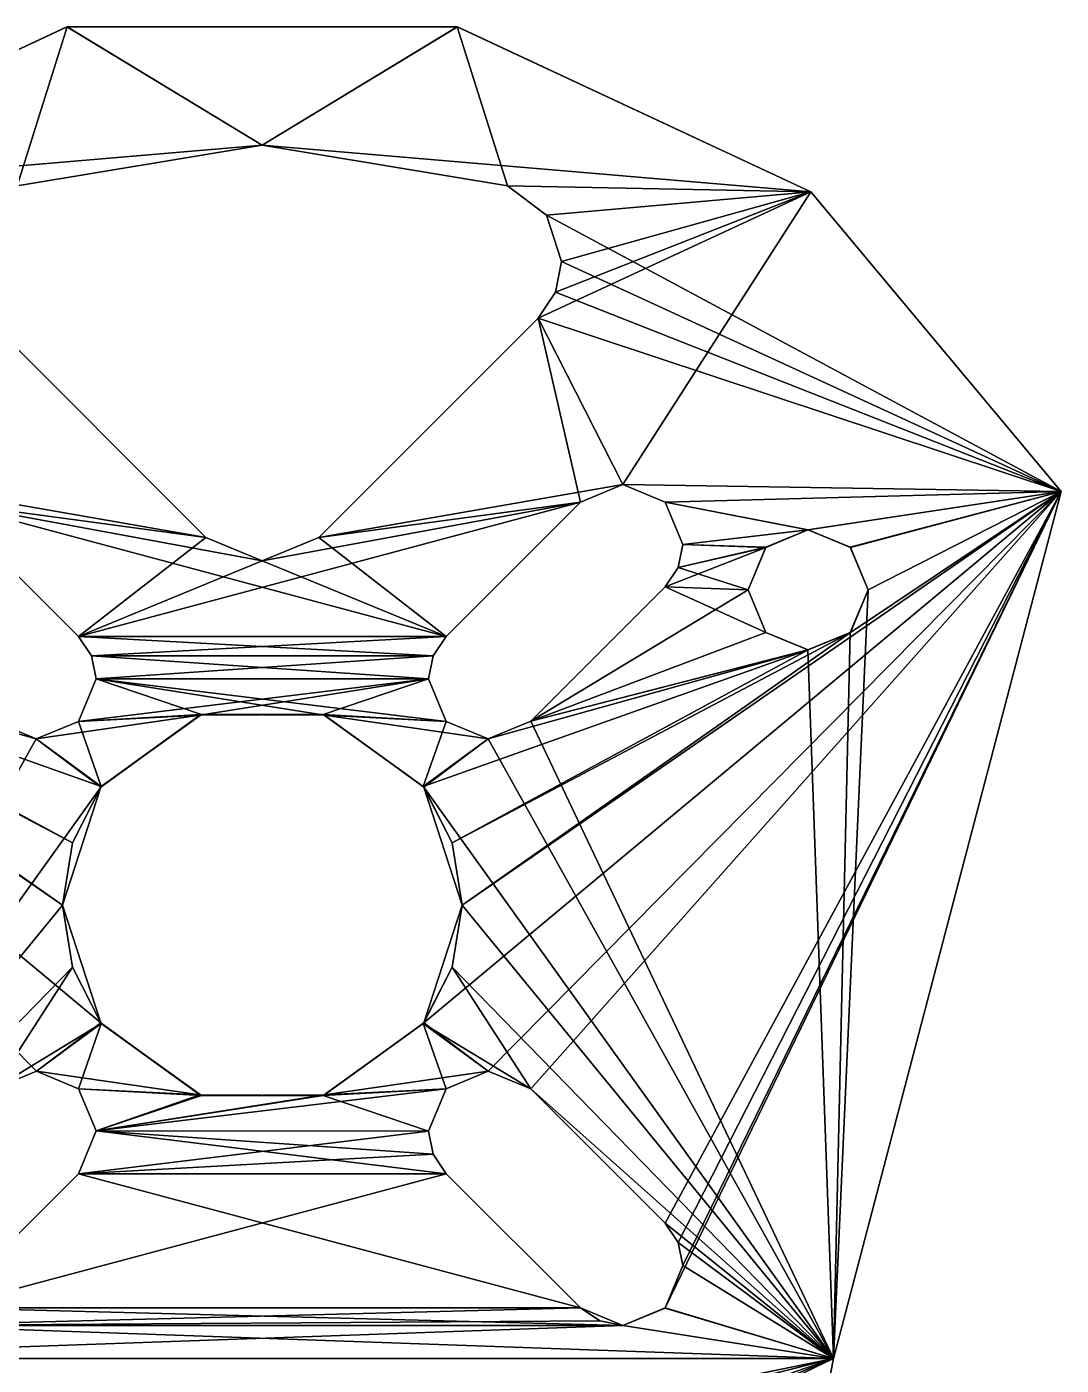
# Model space of a CAD drawing. Header units: millimetres. Extents: x -14 to 26, y -76 to 87.
# Drawn here: x -0.17 to 25.7, y 53.33 to 86.8 of the extents above; entities that cross this region are included whole.
import ezdxf

# ---------------------------------------------------------------- set-up
doc = ezdxf.new("R2010")
doc.units = ezdxf.units.MM
doc.header["$LTSCALE"] = 65.185185
for name, color, linetype in [('10', 7, 'CONTINUOUS'), ('101', 7, 'CONTINUOUS'), ('102', 7, 'CONTINUOUS'), ('11', 7, 'CONTINUOUS'), ('12', 7, 'CONTINUOUS'), ('13', 7, 'CONTINUOUS'), ('14', 7, 'CONTINUOUS'), ('15', 7, 'CONTINUOUS'), ('16', 7, 'CONTINUOUS'), ('17', 7, 'CONTINUOUS'), ('19', 7, 'CONTINUOUS'), ('20', 7, 'CONTINUOUS'), ('21', 7, 'CONTINUOUS'), ('32', 7, 'CONTINUOUS'), ('35', 7, 'CONTINUOUS'), ('36', 7, 'CONTINUOUS'), ('38', 7, 'CONTINUOUS'), ('40', 7, 'CONTINUOUS'), ('41', 7, 'CONTINUOUS'), ('43', 7, 'CONTINUOUS'), ('46', 7, 'CONTINUOUS'), ('48', 7, 'CONTINUOUS'), ('56', 7, 'CONTINUOUS'), ('63', 7, 'CONTINUOUS'), ('65', 7, 'CONTINUOUS'), ('95', 7, 'CONTINUOUS'), ('97', 7, 'CONTINUOUS'), ('98', 7, 'CONTINUOUS')]:
    doc.layers.add(name, color=color, linetype=linetype)

msp = doc.modelspace()

# ---------------------------------------------------------------- linework, layer by layer
at = {"layer": '10', "linetype": 'CONTINUOUS'}
for points in [[(13.672, 54.764, 46.008), (10.313, 58.122, 46.008), (10.313, 58.122, 52.358), (13.672, 54.764, 46.008)], [(13.672, 54.764, 46.008), (10.313, 58.122, 52.358), (13.672, 54.764, 52.358), (13.672, 54.764, 46.008)]]:
    msp.add_3dface(points, dxfattribs=at)
at = {"layer": '101', "linetype": 'CONTINUOUS'}
for points in [[(9.988, 71.071, 46.008), (10.313, 71.558, 46.008), (9.988, 71.071, 52.358), (9.988, 71.071, 46.008)], [(10.313, 71.558, 46.008), (10.313, 71.558, 52.358), (9.988, 71.071, 52.358), (10.313, 71.558, 46.008)], [(9.874, 70.497, 46.008), (9.988, 71.071, 46.008), (9.874, 70.497, 52.358), (9.874, 70.497, 46.008)], [(9.988, 71.071, 46.008), (9.988, 71.071, 52.358), (9.874, 70.497, 52.358), (9.988, 71.071, 46.008)]]:
    msp.add_3dface(points, dxfattribs=at)
at = {"layer": '102', "linetype": 'CONTINUOUS'}
for points in [[(1.677, 61.895, 46.008), (0.717, 64.84, 46.008), (0.966, 63.283, 52.358), (1.677, 61.895, 46.008)], [(0.717, 64.84, 46.008), (0.717, 64.84, 52.358), (0.966, 63.283, 52.358), (0.717, 64.84, 46.008)], [(10.468, 63.283, 46.008), (9.757, 61.895, 52.358), (10.717, 64.84, 52.358), (10.468, 63.283, 46.008)], [(10.717, 64.84, 46.008), (10.468, 63.283, 46.008), (10.717, 64.84, 52.358), (10.717, 64.84, 46.008)], [(1.677, 61.895, 46.008), (0.966, 63.283, 52.358), (1.69, 61.877, 52.358), (1.677, 61.895, 46.008)], [(10.468, 63.283, 46.008), (9.744, 61.877, 46.008), (9.757, 61.895, 52.358), (10.468, 63.283, 46.008)], [(4.158, 60.09, 46.008), (1.677, 61.895, 46.008), (1.69, 61.877, 52.358), (4.158, 60.09, 46.008)], [(4.158, 60.09, 46.008), (1.69, 61.877, 52.358), (4.195, 60.078, 52.358), (4.158, 60.09, 46.008)], [(9.744, 61.877, 46.008), (7.239, 60.078, 46.008), (7.276, 60.09, 52.358), (9.744, 61.877, 46.008)], [(9.744, 61.877, 46.008), (7.276, 60.09, 52.358), (9.757, 61.895, 52.358), (9.744, 61.877, 46.008)], [(7.239, 60.078, 46.008), (4.158, 60.09, 46.008), (4.195, 60.078, 52.358), (7.239, 60.078, 46.008)], [(7.239, 60.078, 46.008), (4.195, 60.078, 52.358), (7.276, 60.09, 52.358), (7.239, 60.078, 46.008)]]:
    msp.add_3dface(points, dxfattribs=at)
at = {"layer": '11', "linetype": 'CONTINUOUS'}
for points in [[(4.303, 74.032, 46.008), (-1.182, 79.517, 46.008), (4.303, 74.032, 52.358), (4.303, 74.032, 46.008)], [(4.303, 74.032, 52.358), (-1.182, 79.517, 46.008), (-1.182, 79.517, 52.358), (4.303, 74.032, 52.358)]]:
    msp.add_3dface(points, dxfattribs=at)
at = {"layer": '12', "linetype": 'CONTINUOUS'}
for points in [[(15.793, 56.885, 46.008), (16.118, 56.398, 46.008), (15.793, 56.885, 52.358), (15.793, 56.885, 46.008)], [(16.118, 56.398, 46.008), (16.118, 56.398, 52.358), (15.793, 56.885, 52.358), (16.118, 56.398, 46.008)], [(16.118, 56.398, 46.008), (16.233, 55.824, 46.008), (16.118, 56.398, 52.358), (16.118, 56.398, 46.008)], [(16.233, 55.824, 46.008), (16.233, 55.824, 52.358), (16.118, 56.398, 52.358), (16.233, 55.824, 46.008)], [(16.233, 55.824, 46.008), (15.79, 54.761, 46.008), (16.233, 55.824, 52.358), (16.233, 55.824, 46.008)], [(15.79, 54.761, 46.008), (15.793, 54.764, 52.358), (16.233, 55.824, 52.358), (15.79, 54.761, 46.008)], [(14.737, 54.325, 46.008), (13.672, 54.764, 46.008), (14.733, 54.324, 52.358), (14.737, 54.325, 46.008)], [(13.672, 54.764, 46.008), (13.672, 54.764, 52.358), (14.159, 54.439, 52.358), (13.672, 54.764, 46.008)], [(13.672, 54.764, 46.008), (14.159, 54.439, 52.358), (14.733, 54.324, 52.358), (13.672, 54.764, 46.008)], [(14.737, 54.325, 46.008), (14.733, 54.324, 52.358), (15.793, 54.764, 52.358), (14.737, 54.325, 46.008)], [(15.79, 54.761, 46.008), (14.737, 54.325, 46.008), (15.793, 54.764, 52.358), (15.79, 54.761, 46.008)]]:
    msp.add_3dface(points, dxfattribs=at)
at = {"layer": '13', "linetype": 'CONTINUOUS'}
for points in [[(5.717, 73.447, 46.008), (4.303, 74.032, 46.008), (5.717, 73.447, 52.358), (5.717, 73.447, 46.008)], [(4.303, 74.032, 46.008), (4.303, 74.032, 52.358), (5.717, 73.447, 52.358), (4.303, 74.032, 46.008)], [(7.131, 74.032, 46.008), (5.717, 73.447, 46.008), (7.131, 74.032, 52.358), (7.131, 74.032, 46.008)], [(5.717, 73.447, 46.008), (5.717, 73.447, 52.358), (7.131, 74.032, 52.358), (5.717, 73.447, 46.008)]]:
    msp.add_3dface(points, dxfattribs=at)
at = {"layer": '14', "linetype": 'CONTINUOUS'}
for points in [[(11.847, 82.824, 46.008), (12.828, 82.095, 46.008), (11.847, 82.824, 52.358), (11.847, 82.824, 46.008)], [(12.828, 82.095, 46.008), (12.828, 82.095, 52.358), (11.847, 82.824, 52.358), (12.828, 82.095, 46.008)], [(12.828, 82.095, 46.008), (13.201, 80.931, 46.008), (12.828, 82.095, 52.358), (12.828, 82.095, 46.008)], [(13.201, 80.931, 46.008), (13.201, 80.931, 52.358), (12.828, 82.095, 52.358), (13.201, 80.931, 46.008)], [(13.201, 80.931, 46.008), (13.049, 80.166, 46.008), (13.201, 80.931, 52.358), (13.201, 80.931, 46.008)], [(13.049, 80.166, 46.008), (13.049, 80.166, 52.358), (13.201, 80.931, 52.358), (13.049, 80.166, 46.008)], [(13.049, 80.166, 46.008), (12.616, 79.517, 46.008), (13.049, 80.166, 52.358), (13.049, 80.166, 46.008)], [(12.616, 79.517, 46.008), (12.616, 79.517, 52.358), (13.049, 80.166, 52.358), (12.616, 79.517, 46.008)]]:
    msp.add_3dface(points, dxfattribs=at)
at = {"layer": '15', "linetype": 'CONTINUOUS'}
for points in [[(12.435, 60.244, 46.008), (15.793, 56.885, 46.008), (15.793, 56.885, 52.358), (12.435, 60.244, 46.008)], [(12.435, 60.244, 52.358), (12.435, 60.244, 46.008), (15.793, 56.885, 52.358), (12.435, 60.244, 52.358)]]:
    msp.add_3dface(points, dxfattribs=at)
at = {"layer": '16', "linetype": 'CONTINUOUS'}
for points in [[(10.316, 69.434, 46.008), (9.874, 70.497, 46.008), (10.316, 69.434, 52.358), (10.316, 69.434, 46.008)], [(9.874, 70.497, 46.008), (9.874, 70.497, 52.358), (10.316, 69.434, 52.358), (9.874, 70.497, 46.008)], [(11.37, 68.997, 46.008), (10.316, 69.434, 46.008), (11.37, 68.997, 52.358), (11.37, 68.997, 46.008)], [(10.316, 69.434, 46.008), (10.316, 69.434, 52.358), (11.37, 68.997, 52.358), (10.316, 69.434, 46.008)], [(12.435, 69.436, 46.008), (11.37, 68.997, 46.008), (12.435, 69.436, 52.358), (12.435, 69.436, 46.008)], [(11.37, 68.997, 46.008), (11.37, 68.997, 52.358), (12.435, 69.436, 52.358), (11.37, 68.997, 46.008)]]:
    msp.add_3dface(points, dxfattribs=at)
at = {"layer": '17', "linetype": 'CONTINUOUS'}
for points in [[(12.616, 79.517, 46.008), (7.131, 74.032, 46.008), (12.616, 79.517, 52.358), (12.616, 79.517, 46.008)], [(7.131, 74.032, 46.008), (7.131, 74.032, 52.358), (12.616, 79.517, 52.358), (7.131, 74.032, 46.008)]]:
    msp.add_3dface(points, dxfattribs=at)
at = {"layer": '19', "linetype": 'CONTINUOUS'}
for points in [[(-0.413, 82.824, 46.008), (5.717, 83.84, 46.008), (-0.413, 82.824, 52.358), (-0.413, 82.824, 46.008)], [(5.717, 83.84, 46.008), (5.717, 83.84, 52.358), (-0.413, 82.824, 52.358), (5.717, 83.84, 46.008)], [(5.717, 83.84, 46.008), (11.847, 82.824, 46.008), (5.717, 83.84, 52.358), (5.717, 83.84, 46.008)], [(11.847, 82.824, 46.008), (11.847, 82.824, 52.358), (5.717, 83.84, 52.358), (11.847, 82.824, 46.008)]]:
    msp.add_3dface(points, dxfattribs=at)
at = {"layer": '20', "linetype": 'CONTINUOUS'}
for points in [[(-2.238, 74.916, 46.008), (1.121, 71.558, 46.008), (1.121, 71.558, 52.358), (-2.238, 74.916, 46.008)], [(-2.238, 74.916, 52.358), (-2.238, 74.916, 46.008), (1.121, 71.558, 52.358), (-2.238, 74.916, 52.358)]]:
    msp.add_3dface(points, dxfattribs=at)
at = {"layer": '21', "linetype": 'CONTINUOUS'}
for points in [[(9.988, 58.609, 46.008), (9.874, 59.183, 46.008), (9.988, 58.609, 52.358), (9.988, 58.609, 46.008)], [(9.874, 59.183, 46.008), (9.874, 59.183, 52.358), (9.988, 58.609, 52.358), (9.874, 59.183, 46.008)], [(10.313, 58.122, 46.008), (9.988, 58.609, 46.008), (10.313, 58.122, 52.358), (10.313, 58.122, 46.008)], [(9.988, 58.609, 46.008), (9.988, 58.609, 52.358), (10.313, 58.122, 52.358), (9.988, 58.609, 46.008)]]:
    msp.add_3dface(points, dxfattribs=at)
at = {"layer": '32', "linetype": 'CONTINUOUS'}
for points in [[(-7.999, 82.675, 46.008), (0.839, 86.805, 46.008), (-0.413, 82.824, 46.008), (-7.999, 82.675, 46.008)], [(-0.413, 82.824, 46.008), (0.839, 86.805, 46.008), (5.717, 83.84, 46.008), (-0.413, 82.824, 46.008)], [(0.839, 86.805, 46.008), (10.602, 86.803, 46.008), (5.717, 83.84, 46.008), (0.839, 86.805, 46.008)], [(10.602, 86.803, 46.008), (19.434, 82.675, 46.008), (5.717, 83.84, 46.008), (10.602, 86.803, 46.008)], [(19.434, 82.675, 46.008), (11.847, 82.824, 46.008), (5.717, 83.84, 46.008), (19.434, 82.675, 46.008)], [(11.847, 82.824, 46.008), (19.434, 82.675, 46.008), (12.828, 82.095, 46.008), (11.847, 82.824, 46.008)], [(19.434, 82.675, 46.008), (25.7, 75.18, 46.008), (12.828, 82.095, 46.008), (19.434, 82.675, 46.008)], [(12.828, 82.095, 46.008), (25.7, 75.18, 46.008), (13.201, 80.931, 46.008), (12.828, 82.095, 46.008)], [(13.201, 80.931, 46.008), (25.7, 75.18, 46.008), (13.049, 80.166, 46.008), (13.201, 80.931, 46.008)], [(13.049, 80.166, 46.008), (25.7, 75.18, 46.008), (12.616, 79.517, 46.008), (13.049, 80.166, 46.008)], [(-1.182, 79.517, 46.008), (4.303, 74.032, 46.008), (-3.303, 75.355, 46.008), (-1.182, 79.517, 46.008)], [(12.616, 79.517, 46.008), (13.672, 74.916, 46.008), (7.131, 74.032, 46.008), (12.616, 79.517, 46.008)], [(25.7, 75.18, 46.008), (14.737, 75.355, 46.008), (12.616, 79.517, 46.008), (25.7, 75.18, 46.008)], [(14.737, 75.355, 46.008), (13.672, 74.916, 46.008), (12.616, 79.517, 46.008), (14.737, 75.355, 46.008)], [(-3.303, 75.355, 46.008), (4.303, 74.032, 46.008), (-2.238, 74.916, 46.008), (-3.303, 75.355, 46.008)], [(14.737, 75.355, 46.008), (25.7, 75.18, 46.008), (15.79, 74.919, 46.008), (14.737, 75.355, 46.008)], [(-1, 60.244, 46.008), (-14.266, 75.18, 46.008), (0.067, 60.683, 46.008), (-1, 60.244, 46.008)], [(0.067, 60.683, 46.008), (-14.266, 75.18, 46.008), (1.677, 61.895, 46.008), (0.067, 60.683, 46.008)], [(-14.266, 75.18, 46.008), (-8.992, 71.659, 46.008), (0.717, 64.84, 46.008), (-14.266, 75.18, 46.008)], [(1.677, 61.895, 46.008), (-14.266, 75.18, 46.008), (0.717, 64.84, 46.008), (1.677, 61.895, 46.008)], [(15.79, 74.919, 46.008), (25.7, 75.18, 46.008), (19.373, 74.221, 46.008), (15.79, 74.919, 46.008)], [(19.373, 74.221, 46.008), (25.7, 75.18, 46.008), (20.426, 73.783, 46.008), (19.373, 74.221, 46.008)], [(25.7, 75.18, 46.008), (20.001, 53.497, 46.008), (20.867, 72.721, 46.008), (25.7, 75.18, 46.008)], [(25.7, 75.18, 46.008), (20.867, 72.721, 46.008), (20.426, 73.783, 46.008), (25.7, 75.18, 46.008)], [(5.717, 73.447, 46.008), (10.313, 71.558, 46.008), (-2.238, 74.916, 46.008), (5.717, 73.447, 46.008)], [(10.313, 71.558, 46.008), (1.121, 71.558, 46.008), (-2.238, 74.916, 46.008), (10.313, 71.558, 46.008)], [(4.303, 74.032, 46.008), (5.717, 73.447, 46.008), (-2.238, 74.916, 46.008), (4.303, 74.032, 46.008)], [(13.672, 74.916, 46.008), (10.313, 71.558, 46.008), (7.131, 74.032, 46.008), (13.672, 74.916, 46.008)], [(16.233, 73.856, 46.008), (15.79, 74.919, 46.008), (19.373, 74.221, 46.008), (16.233, 73.856, 46.008)], [(7.131, 74.032, 46.008), (10.313, 71.558, 46.008), (5.717, 73.447, 46.008), (7.131, 74.032, 46.008)], [(18.315, 73.79, 46.008), (16.233, 73.856, 46.008), (19.373, 74.221, 46.008), (18.315, 73.79, 46.008)], [(16.118, 73.282, 46.008), (16.233, 73.856, 46.008), (18.315, 73.79, 46.008), (16.118, 73.282, 46.008)], [(17.867, 72.721, 46.008), (16.118, 73.282, 46.008), (18.315, 73.79, 46.008), (17.867, 72.721, 46.008)], [(15.793, 72.795, 46.008), (16.118, 73.282, 46.008), (17.867, 72.721, 46.008), (15.793, 72.795, 46.008)], [(12.435, 69.436, 46.008), (15.793, 72.795, 46.008), (18.308, 71.659, 46.008), (12.435, 69.436, 46.008)], [(18.308, 71.659, 46.008), (15.793, 72.795, 46.008), (17.867, 72.721, 46.008), (18.308, 71.659, 46.008)], [(20.867, 72.721, 46.008), (20.001, 53.497, 46.008), (20.419, 71.652, 46.008), (20.867, 72.721, 46.008)], [(-8.992, 71.659, 46.008), (-7.939, 71.221, 46.008), (0.966, 66.397, 46.008), (-8.992, 71.659, 46.008)], [(0.717, 64.84, 46.008), (-8.992, 71.659, 46.008), (0.966, 66.397, 46.008), (0.717, 64.84, 46.008)], [(19.361, 71.221, 46.008), (12.435, 69.436, 46.008), (18.308, 71.659, 46.008), (19.361, 71.221, 46.008)], [(20.419, 71.652, 46.008), (20.001, 53.497, 46.008), (19.361, 71.221, 46.008), (20.419, 71.652, 46.008)], [(10.313, 71.558, 46.008), (9.988, 71.071, 46.008), (1.121, 71.558, 46.008), (10.313, 71.558, 46.008)], [(1.121, 71.558, 46.008), (9.988, 71.071, 46.008), (1.446, 71.071, 46.008), (1.121, 71.558, 46.008)], [(-1, 69.436, 46.008), (0.064, 68.997, 46.008), (-7.939, 71.221, 46.008), (-1, 69.436, 46.008)], [(-7.939, 71.221, 46.008), (0.064, 68.997, 46.008), (1.69, 67.803, 46.008), (-7.939, 71.221, 46.008)], [(0.966, 66.397, 46.008), (-7.939, 71.221, 46.008), (1.69, 67.803, 46.008), (0.966, 66.397, 46.008)], [(9.988, 71.071, 46.008), (9.874, 70.497, 46.008), (1.446, 71.071, 46.008), (9.988, 71.071, 46.008)], [(1.446, 71.071, 46.008), (9.874, 70.497, 46.008), (1.56, 70.497, 46.008), (1.446, 71.071, 46.008)], [(20.001, 53.497, 46.008), (12.435, 69.436, 46.008), (19.361, 71.221, 46.008), (20.001, 53.497, 46.008)], [(1.118, 69.434, 46.008), (1.56, 70.497, 46.008), (4.195, 69.602, 46.008), (1.118, 69.434, 46.008)], [(9.874, 70.497, 46.008), (10.316, 69.434, 46.008), (1.56, 70.497, 46.008), (9.874, 70.497, 46.008)], [(1.56, 70.497, 46.008), (10.316, 69.434, 46.008), (7.276, 69.59, 46.008), (1.56, 70.497, 46.008)], [(4.195, 69.602, 46.008), (1.56, 70.497, 46.008), (7.276, 69.59, 46.008), (4.195, 69.602, 46.008)], [(0.064, 68.997, 46.008), (1.118, 69.434, 46.008), (1.69, 67.803, 46.008), (0.064, 68.997, 46.008)], [(1.69, 67.803, 46.008), (1.118, 69.434, 46.008), (4.195, 69.602, 46.008), (1.69, 67.803, 46.008)], [(10.316, 69.434, 46.008), (11.37, 68.997, 46.008), (7.276, 69.59, 46.008), (10.316, 69.434, 46.008)], [(7.276, 69.59, 46.008), (11.37, 68.997, 46.008), (9.757, 67.785, 46.008), (7.276, 69.59, 46.008)], [(12.435, 69.436, 46.008), (20.001, 53.497, 46.008), (11.37, 68.997, 46.008), (12.435, 69.436, 46.008)], [(11.37, 68.997, 46.008), (20.001, 53.497, 46.008), (9.757, 67.785, 46.008), (11.37, 68.997, 46.008)], [(20.001, 53.497, 46.008), (10.717, 64.84, 46.008), (9.757, 67.785, 46.008), (20.001, 53.497, 46.008)], [(10.717, 64.84, 46.008), (20.001, 53.497, 46.008), (10.468, 63.283, 46.008), (10.717, 64.84, 46.008)], [(10.468, 63.283, 46.008), (12.435, 60.244, 46.008), (9.744, 61.877, 46.008), (10.468, 63.283, 46.008)], [(20.001, 53.497, 46.008), (12.435, 60.244, 46.008), (10.468, 63.283, 46.008), (20.001, 53.497, 46.008)], [(4.158, 60.09, 46.008), (0.067, 60.683, 46.008), (1.677, 61.895, 46.008), (4.158, 60.09, 46.008)], [(9.744, 61.877, 46.008), (10.316, 60.246, 46.008), (7.239, 60.078, 46.008), (9.744, 61.877, 46.008)], [(11.37, 60.683, 46.008), (10.316, 60.246, 46.008), (9.744, 61.877, 46.008), (11.37, 60.683, 46.008)], [(12.435, 60.244, 46.008), (11.37, 60.683, 46.008), (9.744, 61.877, 46.008), (12.435, 60.244, 46.008)], [(1.121, 60.244, 46.008), (0.067, 60.683, 46.008), (4.158, 60.09, 46.008), (1.121, 60.244, 46.008)], [(1.56, 59.19, 46.008), (1.121, 60.244, 46.008), (4.158, 60.09, 46.008), (1.56, 59.19, 46.008)], [(7.239, 60.078, 46.008), (1.56, 59.19, 46.008), (4.158, 60.09, 46.008), (7.239, 60.078, 46.008)], [(9.874, 59.183, 46.008), (1.56, 59.19, 46.008), (7.239, 60.078, 46.008), (9.874, 59.183, 46.008)], [(10.316, 60.246, 46.008), (9.874, 59.183, 46.008), (7.239, 60.078, 46.008), (10.316, 60.246, 46.008)], [(20.001, 53.497, 46.008), (15.793, 56.885, 46.008), (12.435, 60.244, 46.008), (20.001, 53.497, 46.008)], [(1.56, 59.19, 46.008), (10.313, 58.122, 46.008), (1.121, 58.122, 46.008), (1.56, 59.19, 46.008)], [(9.988, 58.609, 46.008), (10.313, 58.122, 46.008), (1.56, 59.19, 46.008), (9.988, 58.609, 46.008)], [(9.874, 59.183, 46.008), (9.988, 58.609, 46.008), (1.56, 59.19, 46.008), (9.874, 59.183, 46.008)], [(1.121, 58.122, 46.008), (13.672, 54.764, 46.008), (-2.238, 54.764, 46.008), (1.121, 58.122, 46.008)], [(10.313, 58.122, 46.008), (13.672, 54.764, 46.008), (1.121, 58.122, 46.008), (10.313, 58.122, 46.008)], [(15.793, 56.885, 46.008), (20.001, 53.497, 46.008), (16.118, 56.398, 46.008), (15.793, 56.885, 46.008)], [(16.118, 56.398, 46.008), (20.001, 53.497, 46.008), (16.233, 55.824, 46.008), (16.118, 56.398, 46.008)], [(16.233, 55.824, 46.008), (20.001, 53.497, 46.008), (15.79, 54.761, 46.008), (16.233, 55.824, 46.008)], [(-2.238, 54.764, 46.008), (14.737, 54.325, 46.008), (-3.303, 54.325, 46.008), (-2.238, 54.764, 46.008)], [(13.672, 54.764, 46.008), (14.737, 54.325, 46.008), (-2.238, 54.764, 46.008), (13.672, 54.764, 46.008)], [(15.79, 54.761, 46.008), (20.001, 53.497, 46.008), (14.737, 54.325, 46.008), (15.79, 54.761, 46.008)], [(20.001, 53.497, 46.008), (-8.567, 53.497, 46.008), (-3.303, 54.325, 46.008), (20.001, 53.497, 46.008)], [(14.737, 54.325, 46.008), (20.001, 53.497, 46.008), (-3.303, 54.325, 46.008), (14.737, 54.325, 46.008)], [(-8.567, 53.497, 46.008), (17.542, 40.893, 46.008), (-6.108, 40.893, 46.008), (-8.567, 53.497, 46.008)], [(-8.567, 53.497, 46.008), (4.658, 48.016, 46.008), (17.542, 40.893, 46.008), (-8.567, 53.497, 46.008)], [(-8.567, 53.497, 46.008), (20.001, 53.497, 46.008), (5.723, 50.578, 46.008), (-8.567, 53.497, 46.008)], [(4.658, 48.016, 46.008), (-8.567, 53.497, 46.008), (4.217, 49.078, 46.008), (4.658, 48.016, 46.008)], [(4.217, 49.078, 46.008), (-8.567, 53.497, 46.008), (4.665, 50.147, 46.008), (4.217, 49.078, 46.008)], [(4.665, 50.147, 46.008), (-8.567, 53.497, 46.008), (5.723, 50.578, 46.008), (4.665, 50.147, 46.008)], [(5.723, 50.578, 46.008), (20.001, 53.497, 46.008), (6.776, 50.141, 46.008), (5.723, 50.578, 46.008)], [(20.001, 53.497, 46.008), (17.542, 40.893, 46.008), (6.776, 50.141, 46.008), (20.001, 53.497, 46.008)]]:
    msp.add_3dface(points, dxfattribs=at)
at = {"layer": '35', "linetype": 'CONTINUOUS'}
for points in [[(17.542, 40.893, 46.008), (20.001, 53.497, 46.008), (17.542, 40.893, 52.358), (17.542, 40.893, 46.008)], [(20.001, 53.497, 46.008), (20.001, 53.497, 52.358), (17.542, 40.893, 52.358), (20.001, 53.497, 46.008)]]:
    msp.add_3dface(points, dxfattribs=at)
at = {"layer": '36', "linetype": 'CONTINUOUS'}
for points in [[(20.001, 53.497, 46.008), (25.7, 75.18, 46.008), (20.001, 53.497, 52.358), (20.001, 53.497, 46.008)], [(25.7, 75.18, 46.008), (25.7, 75.18, 52.358), (20.001, 53.497, 52.358), (25.7, 75.18, 46.008)]]:
    msp.add_3dface(points, dxfattribs=at)
at = {"layer": '38', "linetype": 'CONTINUOUS'}
for points in [[(0.839, 86.805, 46.008), (-7.999, 82.675, 46.008), (0.832, 86.803, 52.358), (0.839, 86.805, 46.008)], [(-7.999, 82.675, 46.008), (-7.999, 82.675, 52.358), (0.832, 86.803, 52.358), (-7.999, 82.675, 46.008)], [(0.839, 86.805, 46.008), (0.832, 86.803, 52.358), (10.595, 86.805, 52.358), (0.839, 86.805, 46.008)], [(10.602, 86.803, 46.008), (0.839, 86.805, 46.008), (10.595, 86.805, 52.358), (10.602, 86.803, 46.008)], [(10.602, 86.803, 46.008), (10.595, 86.805, 52.358), (19.433, 82.675, 52.358), (10.602, 86.803, 46.008)], [(19.434, 82.675, 46.008), (10.602, 86.803, 46.008), (19.433, 82.675, 52.358), (19.434, 82.675, 46.008)], [(19.434, 82.675, 46.008), (19.433, 82.675, 52.358), (25.7, 75.18, 52.358), (19.434, 82.675, 46.008)], [(25.7, 75.18, 46.008), (19.434, 82.675, 46.008), (25.7, 75.18, 52.358), (25.7, 75.18, 46.008)]]:
    msp.add_3dface(points, dxfattribs=at)
at = {"layer": '40', "linetype": 'CONTINUOUS'}
for points in [[(18.315, 73.79, 46.008), (19.361, 74.221, 52.358), (18.308, 73.783, 52.358), (18.315, 73.79, 46.008)], [(18.315, 73.79, 46.008), (19.373, 74.221, 46.008), (19.361, 74.221, 52.358), (18.315, 73.79, 46.008)], [(19.373, 74.221, 46.008), (20.419, 73.79, 52.358), (19.361, 74.221, 52.358), (19.373, 74.221, 46.008)], [(19.373, 74.221, 46.008), (20.426, 73.783, 46.008), (20.419, 73.79, 52.358), (19.373, 74.221, 46.008)], [(17.867, 72.721, 46.008), (18.315, 73.79, 46.008), (17.867, 72.721, 52.358), (17.867, 72.721, 46.008)], [(17.867, 72.721, 52.358), (18.315, 73.79, 46.008), (18.308, 73.783, 52.358), (17.867, 72.721, 52.358)], [(20.426, 73.783, 46.008), (20.867, 72.721, 46.008), (20.419, 73.79, 52.358), (20.426, 73.783, 46.008)], [(20.867, 72.721, 46.008), (20.867, 72.721, 52.358), (20.419, 73.79, 52.358), (20.867, 72.721, 46.008)]]:
    msp.add_3dface(points, dxfattribs=at)
at = {"layer": '41', "linetype": 'CONTINUOUS'}
for points in [[(1.121, 58.122, 46.008), (-2.238, 54.764, 46.008), (-2.238, 54.764, 52.358), (1.121, 58.122, 46.008)], [(1.121, 58.122, 46.008), (-2.238, 54.764, 52.358), (1.121, 58.122, 52.358), (1.121, 58.122, 46.008)]]:
    msp.add_3dface(points, dxfattribs=at)
at = {"layer": '43', "linetype": 'CONTINUOUS'}
for points in [[(1.69, 67.803, 46.008), (4.158, 69.59, 52.358), (1.677, 67.785, 52.358), (1.69, 67.803, 46.008)], [(1.69, 67.803, 46.008), (4.195, 69.602, 46.008), (4.158, 69.59, 52.358), (1.69, 67.803, 46.008)], [(4.195, 69.602, 46.008), (7.239, 69.602, 52.358), (4.158, 69.59, 52.358), (4.195, 69.602, 46.008)], [(4.195, 69.602, 46.008), (7.276, 69.59, 46.008), (7.239, 69.602, 52.358), (4.195, 69.602, 46.008)], [(7.276, 69.59, 46.008), (9.744, 67.803, 52.358), (7.239, 69.602, 52.358), (7.276, 69.59, 46.008)], [(7.276, 69.59, 46.008), (9.757, 67.785, 46.008), (9.744, 67.803, 52.358), (7.276, 69.59, 46.008)], [(0.717, 64.84, 52.358), (0.966, 66.397, 46.008), (1.677, 67.785, 52.358), (0.717, 64.84, 52.358)], [(0.966, 66.397, 46.008), (1.69, 67.803, 46.008), (1.677, 67.785, 52.358), (0.966, 66.397, 46.008)], [(9.757, 67.785, 46.008), (10.468, 66.397, 52.358), (9.744, 67.803, 52.358), (9.757, 67.785, 46.008)], [(9.757, 67.785, 46.008), (10.717, 64.84, 46.008), (10.468, 66.397, 52.358), (9.757, 67.785, 46.008)], [(0.717, 64.84, 46.008), (0.966, 66.397, 46.008), (0.717, 64.84, 52.358), (0.717, 64.84, 46.008)], [(10.717, 64.84, 46.008), (10.717, 64.84, 52.358), (10.468, 66.397, 52.358), (10.717, 64.84, 46.008)]]:
    msp.add_3dface(points, dxfattribs=at)
at = {"layer": '46', "linetype": 'CONTINUOUS'}
for points in [[(1.121, 71.558, 46.008), (1.446, 71.071, 46.008), (1.121, 71.558, 52.358), (1.121, 71.558, 46.008)], [(1.446, 71.071, 46.008), (1.446, 71.071, 52.358), (1.121, 71.558, 52.358), (1.446, 71.071, 46.008)], [(1.446, 71.071, 46.008), (1.56, 70.497, 46.008), (1.446, 71.071, 52.358), (1.446, 71.071, 46.008)], [(1.56, 70.497, 46.008), (1.56, 70.497, 52.358), (1.446, 71.071, 52.358), (1.56, 70.497, 46.008)], [(1.56, 70.497, 46.008), (1.118, 69.434, 46.008), (1.56, 70.497, 52.358), (1.56, 70.497, 46.008)], [(1.118, 69.434, 46.008), (1.118, 69.434, 52.358), (1.56, 70.497, 52.358), (1.118, 69.434, 46.008)], [(0.064, 68.997, 46.008), (-1, 69.436, 46.008), (0.064, 68.997, 52.358), (0.064, 68.997, 46.008)], [(-1, 69.436, 46.008), (-1, 69.436, 52.358), (0.064, 68.997, 52.358), (-1, 69.436, 46.008)], [(1.118, 69.434, 46.008), (0.064, 68.997, 46.008), (1.118, 69.434, 52.358), (1.118, 69.434, 46.008)], [(0.064, 68.997, 46.008), (0.064, 68.997, 52.358), (1.118, 69.434, 52.358), (0.064, 68.997, 46.008)]]:
    msp.add_3dface(points, dxfattribs=at)
at = {"layer": '48', "linetype": 'CONTINUOUS'}
for points in [[(-1, 60.244, 46.008), (0.067, 60.683, 46.008), (-1, 60.244, 52.358), (-1, 60.244, 46.008)], [(0.067, 60.683, 46.008), (0.067, 60.683, 52.358), (-1, 60.244, 52.358), (0.067, 60.683, 46.008)], [(0.067, 60.683, 46.008), (1.121, 60.244, 46.008), (0.067, 60.683, 52.358), (0.067, 60.683, 46.008)], [(1.121, 60.244, 46.008), (1.121, 60.244, 52.358), (0.067, 60.683, 52.358), (1.121, 60.244, 46.008)], [(1.121, 60.244, 46.008), (1.56, 59.19, 46.008), (1.121, 60.244, 52.358), (1.121, 60.244, 46.008)], [(1.56, 59.19, 46.008), (1.56, 59.19, 52.358), (1.121, 60.244, 52.358), (1.56, 59.19, 46.008)], [(1.56, 59.19, 46.008), (1.121, 58.122, 46.008), (1.56, 59.19, 52.358), (1.56, 59.19, 46.008)], [(1.121, 58.122, 46.008), (1.121, 58.122, 52.358), (1.56, 59.19, 52.358), (1.121, 58.122, 46.008)]]:
    msp.add_3dface(points, dxfattribs=at)
at = {"layer": '56', "linetype": 'CONTINUOUS'}
for points in [[(15.793, 72.795, 46.008), (12.435, 69.436, 46.008), (12.435, 69.436, 52.358), (15.793, 72.795, 46.008)], [(15.793, 72.795, 46.008), (12.435, 69.436, 52.358), (15.793, 72.795, 52.358), (15.793, 72.795, 46.008)]]:
    msp.add_3dface(points, dxfattribs=at)
at = {"layer": '63', "linetype": 'CONTINUOUS'}
for points in [[(10.313, 71.558, 46.008), (13.672, 74.916, 46.008), (13.672, 74.916, 52.358), (10.313, 71.558, 46.008)], [(10.313, 71.558, 52.358), (10.313, 71.558, 46.008), (13.672, 74.916, 52.358), (10.313, 71.558, 52.358)]]:
    msp.add_3dface(points, dxfattribs=at)
at = {"layer": '65', "linetype": 'CONTINUOUS'}
for points in [[(13.672, 74.916, 46.008), (14.737, 75.355, 46.008), (13.672, 74.916, 52.358), (13.672, 74.916, 46.008)], [(14.737, 75.355, 46.008), (14.737, 75.355, 52.358), (13.672, 74.916, 52.358), (14.737, 75.355, 46.008)], [(14.737, 75.355, 46.008), (15.79, 74.919, 46.008), (14.737, 75.355, 52.358), (14.737, 75.355, 46.008)], [(15.79, 74.919, 46.008), (15.79, 74.919, 52.358), (14.737, 75.355, 52.358), (15.79, 74.919, 46.008)], [(15.79, 74.919, 46.008), (16.233, 73.856, 46.008), (15.79, 74.919, 52.358), (15.79, 74.919, 46.008)], [(16.233, 73.856, 46.008), (16.233, 73.856, 52.358), (15.79, 74.919, 52.358), (16.233, 73.856, 46.008)], [(16.233, 73.856, 46.008), (16.118, 73.282, 46.008), (16.233, 73.856, 52.358), (16.233, 73.856, 46.008)], [(16.118, 73.282, 46.008), (16.118, 73.282, 52.358), (16.233, 73.856, 52.358), (16.118, 73.282, 46.008)], [(16.118, 73.282, 46.008), (15.793, 72.795, 46.008), (16.118, 73.282, 52.358), (16.118, 73.282, 46.008)], [(15.793, 72.795, 46.008), (15.793, 72.795, 52.358), (16.118, 73.282, 52.358), (15.793, 72.795, 46.008)]]:
    msp.add_3dface(points, dxfattribs=at)
at = {"layer": '95', "linetype": 'CONTINUOUS'}
for points in [[(18.308, 71.659, 46.008), (17.867, 72.721, 46.008), (18.315, 71.652, 52.358), (18.308, 71.659, 46.008)], [(17.867, 72.721, 46.008), (17.867, 72.721, 52.358), (18.315, 71.652, 52.358), (17.867, 72.721, 46.008)], [(20.867, 72.721, 46.008), (20.419, 71.652, 46.008), (20.867, 72.721, 52.358), (20.867, 72.721, 46.008)], [(20.419, 71.652, 46.008), (20.426, 71.659, 52.358), (20.867, 72.721, 52.358), (20.419, 71.652, 46.008)], [(19.361, 71.221, 46.008), (18.308, 71.659, 46.008), (18.315, 71.652, 52.358), (19.361, 71.221, 46.008)], [(19.361, 71.221, 46.008), (18.315, 71.652, 52.358), (19.373, 71.221, 52.358), (19.361, 71.221, 46.008)], [(20.419, 71.652, 46.008), (19.361, 71.221, 46.008), (19.373, 71.221, 52.358), (20.419, 71.652, 46.008)], [(20.419, 71.652, 46.008), (19.373, 71.221, 52.358), (20.426, 71.659, 52.358), (20.419, 71.652, 46.008)]]:
    msp.add_3dface(points, dxfattribs=at)
at = {"layer": '97', "linetype": 'CONTINUOUS'}
for points in [[(10.316, 60.246, 46.008), (11.37, 60.683, 46.008), (10.316, 60.246, 52.358), (10.316, 60.246, 46.008)], [(11.37, 60.683, 46.008), (11.37, 60.683, 52.358), (10.316, 60.246, 52.358), (11.37, 60.683, 46.008)], [(11.37, 60.683, 46.008), (12.435, 60.244, 46.008), (11.37, 60.683, 52.358), (11.37, 60.683, 46.008)], [(12.435, 60.244, 46.008), (12.435, 60.244, 52.358), (11.37, 60.683, 52.358), (12.435, 60.244, 46.008)], [(9.874, 59.183, 46.008), (10.316, 60.246, 46.008), (9.874, 59.183, 52.358), (9.874, 59.183, 46.008)], [(10.316, 60.246, 46.008), (10.316, 60.246, 52.358), (9.874, 59.183, 52.358), (10.316, 60.246, 46.008)]]:
    msp.add_3dface(points, dxfattribs=at)
at = {"layer": '98', "linetype": 'CONTINUOUS'}
for points in [[(0.832, 86.803, 52.358), (-7.999, 82.675, 52.358), (5.717, 83.84, 52.358), (0.832, 86.803, 52.358)], [(10.595, 86.805, 52.358), (0.832, 86.803, 52.358), (5.717, 83.84, 52.358), (10.595, 86.805, 52.358)], [(11.847, 82.824, 52.358), (10.595, 86.805, 52.358), (5.717, 83.84, 52.358), (11.847, 82.824, 52.358)], [(19.433, 82.675, 52.358), (10.595, 86.805, 52.358), (11.847, 82.824, 52.358), (19.433, 82.675, 52.358)], [(5.717, 83.84, 52.358), (-7.999, 82.675, 52.358), (-0.413, 82.824, 52.358), (5.717, 83.84, 52.358)], [(12.828, 82.095, 52.358), (19.433, 82.675, 52.358), (11.847, 82.824, 52.358), (12.828, 82.095, 52.358)], [(14.737, 75.355, 52.358), (19.433, 82.675, 52.358), (12.616, 79.517, 52.358), (14.737, 75.355, 52.358)], [(12.616, 79.517, 52.358), (19.433, 82.675, 52.358), (13.049, 80.166, 52.358), (12.616, 79.517, 52.358)], [(13.201, 80.931, 52.358), (19.433, 82.675, 52.358), (12.828, 82.095, 52.358), (13.201, 80.931, 52.358)], [(13.049, 80.166, 52.358), (19.433, 82.675, 52.358), (13.201, 80.931, 52.358), (13.049, 80.166, 52.358)], [(25.7, 75.18, 52.358), (19.433, 82.675, 52.358), (14.737, 75.355, 52.358), (25.7, 75.18, 52.358)], [(4.303, 74.032, 52.358), (-1.182, 79.517, 52.358), (-2.238, 74.916, 52.358), (4.303, 74.032, 52.358)], [(7.131, 74.032, 52.358), (14.737, 75.355, 52.358), (12.616, 79.517, 52.358), (7.131, 74.032, 52.358)], [(13.672, 74.916, 52.358), (14.737, 75.355, 52.358), (7.131, 74.032, 52.358), (13.672, 74.916, 52.358)], [(15.79, 74.919, 52.358), (25.7, 75.18, 52.358), (14.737, 75.355, 52.358), (15.79, 74.919, 52.358)], [(11.37, 60.683, 52.358), (25.7, 75.18, 52.358), (9.757, 61.895, 52.358), (11.37, 60.683, 52.358)], [(9.757, 61.895, 52.358), (25.7, 75.18, 52.358), (10.717, 64.84, 52.358), (9.757, 61.895, 52.358)], [(10.717, 64.84, 52.358), (25.7, 75.18, 52.358), (20.426, 71.659, 52.358), (10.717, 64.84, 52.358)], [(12.435, 60.244, 52.358), (25.7, 75.18, 52.358), (11.37, 60.683, 52.358), (12.435, 60.244, 52.358)], [(25.7, 75.18, 52.358), (12.435, 60.244, 52.358), (15.793, 56.885, 52.358), (25.7, 75.18, 52.358)], [(25.7, 75.18, 52.358), (15.79, 74.919, 52.358), (19.361, 74.221, 52.358), (25.7, 75.18, 52.358)], [(20.001, 53.497, 52.358), (25.7, 75.18, 52.358), (15.793, 54.764, 52.358), (20.001, 53.497, 52.358)], [(15.793, 54.764, 52.358), (25.7, 75.18, 52.358), (16.233, 55.824, 52.358), (15.793, 54.764, 52.358)], [(16.118, 56.398, 52.358), (25.7, 75.18, 52.358), (15.793, 56.885, 52.358), (16.118, 56.398, 52.358)], [(16.233, 55.824, 52.358), (25.7, 75.18, 52.358), (16.118, 56.398, 52.358), (16.233, 55.824, 52.358)], [(20.419, 73.79, 52.358), (25.7, 75.18, 52.358), (19.361, 74.221, 52.358), (20.419, 73.79, 52.358)], [(20.867, 72.721, 52.358), (25.7, 75.18, 52.358), (20.419, 73.79, 52.358), (20.867, 72.721, 52.358)], [(20.426, 71.659, 52.358), (25.7, 75.18, 52.358), (20.867, 72.721, 52.358), (20.426, 71.659, 52.358)], [(4.303, 74.032, 52.358), (-2.238, 74.916, 52.358), (1.121, 71.558, 52.358), (4.303, 74.032, 52.358)], [(10.313, 71.558, 52.358), (13.672, 74.916, 52.358), (1.121, 71.558, 52.358), (10.313, 71.558, 52.358)], [(13.672, 74.916, 52.358), (5.717, 73.447, 52.358), (1.121, 71.558, 52.358), (13.672, 74.916, 52.358)], [(5.717, 73.447, 52.358), (13.672, 74.916, 52.358), (7.131, 74.032, 52.358), (5.717, 73.447, 52.358)], [(15.79, 74.919, 52.358), (16.233, 73.856, 52.358), (19.361, 74.221, 52.358), (15.79, 74.919, 52.358)], [(5.717, 73.447, 52.358), (4.303, 74.032, 52.358), (1.121, 71.558, 52.358), (5.717, 73.447, 52.358)], [(19.361, 74.221, 52.358), (16.233, 73.856, 52.358), (18.308, 73.783, 52.358), (19.361, 74.221, 52.358)], [(16.118, 73.282, 52.358), (15.793, 72.795, 52.358), (18.308, 73.783, 52.358), (16.118, 73.282, 52.358)], [(15.793, 72.795, 52.358), (17.867, 72.721, 52.358), (18.308, 73.783, 52.358), (15.793, 72.795, 52.358)], [(16.233, 73.856, 52.358), (16.118, 73.282, 52.358), (18.308, 73.783, 52.358), (16.233, 73.856, 52.358)], [(15.793, 72.795, 52.358), (12.435, 69.436, 52.358), (17.867, 72.721, 52.358), (15.793, 72.795, 52.358)], [(17.867, 72.721, 52.358), (12.435, 69.436, 52.358), (18.315, 71.652, 52.358), (17.867, 72.721, 52.358)], [(10.468, 66.397, 52.358), (10.717, 64.84, 52.358), (20.426, 71.659, 52.358), (10.468, 66.397, 52.358)], [(19.373, 71.221, 52.358), (10.468, 66.397, 52.358), (20.426, 71.659, 52.358), (19.373, 71.221, 52.358)], [(18.315, 71.652, 52.358), (12.435, 69.436, 52.358), (19.373, 71.221, 52.358), (18.315, 71.652, 52.358)], [(1.446, 71.071, 52.358), (10.313, 71.558, 52.358), (1.121, 71.558, 52.358), (1.446, 71.071, 52.358)], [(9.988, 71.071, 52.358), (10.313, 71.558, 52.358), (1.446, 71.071, 52.358), (9.988, 71.071, 52.358)], [(1.56, 70.497, 52.358), (9.988, 71.071, 52.358), (1.446, 71.071, 52.358), (1.56, 70.497, 52.358)], [(9.874, 70.497, 52.358), (9.988, 71.071, 52.358), (1.56, 70.497, 52.358), (9.874, 70.497, 52.358)], [(11.37, 68.997, 52.358), (9.744, 67.803, 52.358), (19.373, 71.221, 52.358), (11.37, 68.997, 52.358)], [(9.744, 67.803, 52.358), (10.468, 66.397, 52.358), (19.373, 71.221, 52.358), (9.744, 67.803, 52.358)], [(12.435, 69.436, 52.358), (11.37, 68.997, 52.358), (19.373, 71.221, 52.358), (12.435, 69.436, 52.358)], [(1.118, 69.434, 52.358), (9.874, 70.497, 52.358), (1.56, 70.497, 52.358), (1.118, 69.434, 52.358)], [(9.874, 70.497, 52.358), (1.118, 69.434, 52.358), (4.158, 69.59, 52.358), (9.874, 70.497, 52.358)], [(7.239, 69.602, 52.358), (9.874, 70.497, 52.358), (4.158, 69.59, 52.358), (7.239, 69.602, 52.358)], [(10.316, 69.434, 52.358), (9.874, 70.497, 52.358), (7.239, 69.602, 52.358), (10.316, 69.434, 52.358)], [(-1, 69.436, 52.358), (-8.567, 53.497, 52.358), (0.064, 68.997, 52.358), (-1, 69.436, 52.358)], [(1.118, 69.434, 52.358), (0.064, 68.997, 52.358), (4.158, 69.59, 52.358), (1.118, 69.434, 52.358)], [(4.158, 69.59, 52.358), (0.064, 68.997, 52.358), (1.677, 67.785, 52.358), (4.158, 69.59, 52.358)], [(9.744, 67.803, 52.358), (10.316, 69.434, 52.358), (7.239, 69.602, 52.358), (9.744, 67.803, 52.358)], [(11.37, 68.997, 52.358), (10.316, 69.434, 52.358), (9.744, 67.803, 52.358), (11.37, 68.997, 52.358)], [(0.064, 68.997, 52.358), (-8.567, 53.497, 52.358), (1.677, 67.785, 52.358), (0.064, 68.997, 52.358)], [(-8.567, 53.497, 52.358), (0.717, 64.84, 52.358), (1.677, 67.785, 52.358), (-8.567, 53.497, 52.358)], [(0.717, 64.84, 52.358), (-8.567, 53.497, 52.358), (0.966, 63.283, 52.358), (0.717, 64.84, 52.358)], [(-8.567, 53.497, 52.358), (-1, 60.244, 52.358), (0.966, 63.283, 52.358), (-8.567, 53.497, 52.358)], [(0.966, 63.283, 52.358), (-1, 60.244, 52.358), (1.69, 61.877, 52.358), (0.966, 63.283, 52.358)], [(-1, 60.244, 52.358), (0.067, 60.683, 52.358), (1.69, 61.877, 52.358), (-1, 60.244, 52.358)], [(0.067, 60.683, 52.358), (1.121, 60.244, 52.358), (1.69, 61.877, 52.358), (0.067, 60.683, 52.358)], [(1.69, 61.877, 52.358), (1.121, 60.244, 52.358), (4.195, 60.078, 52.358), (1.69, 61.877, 52.358)], [(7.276, 60.09, 52.358), (11.37, 60.683, 52.358), (9.757, 61.895, 52.358), (7.276, 60.09, 52.358)], [(10.316, 60.246, 52.358), (11.37, 60.683, 52.358), (7.276, 60.09, 52.358), (10.316, 60.246, 52.358)], [(1.121, 60.244, 52.358), (1.56, 59.19, 52.358), (4.195, 60.078, 52.358), (1.121, 60.244, 52.358)], [(9.874, 59.183, 52.358), (10.316, 60.246, 52.358), (1.56, 59.19, 52.358), (9.874, 59.183, 52.358)], [(1.56, 59.19, 52.358), (10.316, 60.246, 52.358), (7.276, 60.09, 52.358), (1.56, 59.19, 52.358)], [(4.195, 60.078, 52.358), (1.56, 59.19, 52.358), (7.276, 60.09, 52.358), (4.195, 60.078, 52.358)], [(1.121, 58.122, 52.358), (9.874, 59.183, 52.358), (1.56, 59.19, 52.358), (1.121, 58.122, 52.358)], [(9.988, 58.609, 52.358), (9.874, 59.183, 52.358), (1.121, 58.122, 52.358), (9.988, 58.609, 52.358)], [(10.313, 58.122, 52.358), (9.988, 58.609, 52.358), (1.121, 58.122, 52.358), (10.313, 58.122, 52.358)], [(13.672, 54.764, 52.358), (10.313, 58.122, 52.358), (-2.238, 54.764, 52.358), (13.672, 54.764, 52.358)], [(-2.238, 54.764, 52.358), (10.313, 58.122, 52.358), (1.121, 58.122, 52.358), (-2.238, 54.764, 52.358)], [(14.159, 54.439, 52.358), (13.672, 54.764, 52.358), (-3.303, 54.325, 52.358), (14.159, 54.439, 52.358)], [(-3.303, 54.325, 52.358), (13.672, 54.764, 52.358), (-2.238, 54.764, 52.358), (-3.303, 54.325, 52.358)], [(14.733, 54.324, 52.358), (20.001, 53.497, 52.358), (15.793, 54.764, 52.358), (14.733, 54.324, 52.358)], [(-8.567, 53.497, 52.358), (14.733, 54.324, 52.358), (-3.303, 54.325, 52.358), (-8.567, 53.497, 52.358)], [(-8.567, 53.497, 52.358), (20.001, 53.497, 52.358), (14.733, 54.324, 52.358), (-8.567, 53.497, 52.358)], [(14.733, 54.324, 52.358), (14.159, 54.439, 52.358), (-3.303, 54.325, 52.358), (14.733, 54.324, 52.358)], [(-8.567, 53.497, 52.358), (-6.108, 40.893, 52.358), (4.658, 50.141, 52.358), (-8.567, 53.497, 52.358)], [(20.001, 53.497, 52.358), (-8.567, 53.497, 52.358), (5.711, 50.578, 52.358), (20.001, 53.497, 52.358)], [(5.711, 50.578, 52.358), (-8.567, 53.497, 52.358), (4.658, 50.141, 52.358), (5.711, 50.578, 52.358)], [(20.001, 53.497, 52.358), (-6.108, 40.893, 52.358), (17.542, 40.893, 52.358), (20.001, 53.497, 52.358)], [(20.001, 53.497, 52.358), (6.776, 48.016, 52.358), (-6.108, 40.893, 52.358), (20.001, 53.497, 52.358)], [(6.769, 50.147, 52.358), (20.001, 53.497, 52.358), (5.711, 50.578, 52.358), (6.769, 50.147, 52.358)], [(7.217, 49.078, 52.358), (20.001, 53.497, 52.358), (6.769, 50.147, 52.358), (7.217, 49.078, 52.358)], [(6.776, 48.016, 52.358), (20.001, 53.497, 52.358), (7.217, 49.078, 52.358), (6.776, 48.016, 52.358)]]:
    msp.add_3dface(points, dxfattribs=at)

doc.saveas('drawing.dxf')
